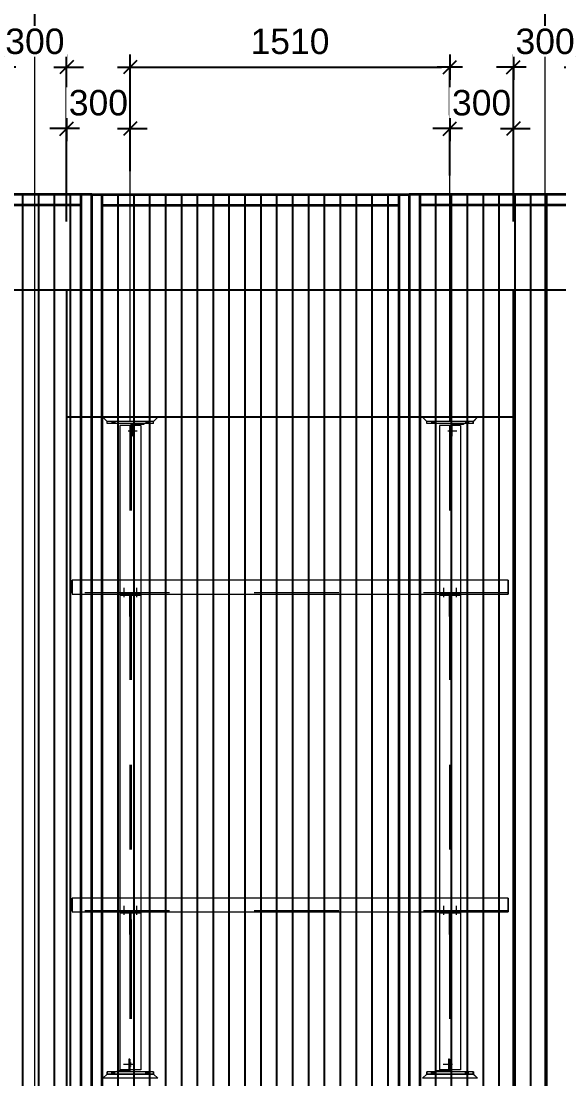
# Model space of a CAD drawing. Header units: millimetres. Extents: x 652937 to 1670132, y 1473552 to 2851037.
# Drawn here: x 663471.143 to 663473.683, y 1524564.286 to 1524569.277 of the extents above; entities that cross this region are included whole.
import ezdxf

# ---------------------------------------------------------------- set-up
doc = ezdxf.new("R2010")
doc.units = ezdxf.units.MM
for name, pattern in [('Grid Line', [22.225, 12.7, -3.175, 3.175, -3.175]), ('HIDDEN', [0.375, 0.25, -0.125]), ('XKITLINE00', [0]), ('XKITLINE02', [4, 2, -2])]:
    doc.linetypes.add(name, pattern=pattern)
doc.layers.add('000 - 0_HIDE_OBJ_FRAMING_DEF_SUB', color=7, linetype='Continuous', plot=False)
for name, color, linetype, lineweight in [('A-GENM', 7, 'Continuous', 9), ('Bolt', 7, 'Continuous', 0), ('Part', 7, 'Continuous', 0), ('Z-030-M_GRID', 7, 'Continuous', 9)]:
    doc.layers.add(name, color=color, linetype=linetype, lineweight=lineweight)
doc.layers.add('S-DIM', color=7, linetype='Continuous')
doc.styles.add('Arial', font='arial.ttf')
doc.dimstyles.new('Dim 40 - Cen', dxfattribs={"dimscale": 0.04, "dimtxt": 3, "dimasz": 1, "dimexe": 0, "dimexo": 1, "dimgap": 1.5, "dimtad": 1, "dimdec": 0, "dimlfac": 1000, "dimzin": 1, "dimdsep": 46, "dimtxsty": 'Arial', "dimblk": 'CEN1', "dimcen": 0.09, "dimclrd": 7, "dimclre": 7, "dimclrt": 7, "dimadec": 0, "dimazin": 0, "dimtfac": 1, "dimtdec": 0, "dimtix": 1, "dimtofl": 0, "dimtmove": 2, "dimatfit": 3, "dimfxl": 1, "dimtfill": 1, "dimtolj": 1, "dimtzin": 0, "dimarcsym": 1})
doc.dimstyles.new('Dim 40 - End', dxfattribs={"dimscale": 0.04, "dimtxt": 3, "dimasz": 1, "dimexe": 0, "dimexo": 2.5, "dimgap": 1.5, "dimtad": 1, "dimdec": 0, "dimlfac": 1000, "dimzin": 1, "dimdsep": 46, "dimtxsty": 'Arial', "dimblk": 'END', "dimcen": 0.09, "dimclrd": 7, "dimclre": 7, "dimclrt": 7, "dimadec": 0, "dimazin": 0, "dimtfac": 1, "dimtdec": 0, "dimtix": 1, "dimtofl": 0, "dimtmove": 2, "dimatfit": 3, "dimfxl": 1, "dimtfill": 1, "dimtfillclr": 256, "dimtolj": 1, "dimtzin": 0, "dimarcsym": 0})

# ---------------------------------------------------------------- blocks, each defined once
blk = doc.blocks.new('GM_Louver Grill Vertical Z1 - Z Profile-22981246-ENT 3 ELE-1 Sheet')
at = {"layer": '000 - 0_HIDE_OBJ_FRAMING_DEF_SUB', "color": 7}
blk.add_line((1611284.3, 108890), (1611284.3, 114870), dxfattribs=at)
blk = doc.blocks.new('E1')
at = {"layer": '000 - 0_HIDE_OBJ_FRAMING_DEF_SUB', "color": 7, "lineweight": 35}
for p, q in [((1612909.3, 108890), (1612909.3, 114870)), ((1613009.3, 108890), (1613009.3, 114870)), ((1614409.3, 114870), (1614409.3, 108890)), ((1614509.3, 114870), (1614509.3, 108890)), ((1612909.3, 114820), (1611509.3, 114820)), ((1613009.3, 114820), (1614409.3, 114820)), ((1615909.3, 114820), (1614509.3, 114820))]:
    blk.add_line(p, q, dxfattribs=at)
for points in [[(1612959.3, 114870), (1611459.3, 114870), (1611459.3, 108890), (1612959.3, 108890)], [(1612959.3, 114870), (1614459.3, 114870), (1614459.3, 108890), (1612959.3, 108890)], [(1615959.3, 114870), (1614459.3, 114870), (1614459.3, 108890), (1615959.3, 108890)]]:
    blk.add_lwpolyline(points, close=True, dxfattribs=at)
at = {"layer": 'A-GENM', "color": 7}
for p in [(1350, 0), (1425, 0), (1500, 0), (1575, 0), (1800, 0), (1875, 0), (1950, 0), (2025, 0), (2100, 0), (2175, 0), (2250, 0), (2325, 0), (2400, 0), (2475, 0), (2550, 0), (2625, 0), (2700, 0), (2775, 0), (2850, 0), (2925, 0), (3000, 0), (3075, 0), (3300, 0), (3375, 0), (3450, 0), (3525, 0), (3600, 0), (3675, 0), (3750, 0), (3825, 0)]:
    blk.add_blockref('GM_Louver Grill Vertical Z1 - Z Profile-22981246-ENT 3 ELE-1 Sheet', p, dxfattribs=at)
blk = doc.blocks.new('CEN1')
at = {"color": 7}
for p, q in [((0, 1.5), (0, -1.5)), ((1.5, 0), (-1.5, 0))]:
    blk.add_line(p, q, dxfattribs=at)
blk.add_circle((0, 0), 0.75, dxfattribs=at)
blk = doc.blocks.new('*D219')
at = {"color": 7, "lineweight": -2, "transparency": 16777216}
for p, q in [((663468.798, 1524569.1996), (663468.798, 1524569.4176)), ((663468.838, 1524569.4176), (663471.168, 1524569.4176)), ((663471.208, 1524569.162), (663471.208, 1524569.4176))]:
    blk.add_line(p, q, dxfattribs=at)
at = {"layer": 'Defpoints', "color": 7, "transparency": 16777216}
for p in [(663471.208, 1524569.4176), (663468.798, 1524569.1596), (663471.208, 1524569.122)]:
    blk.add_point(p, dxfattribs=at)
at = {"color": 7, "lineweight": -2, "transparency": 16777216, "xscale": 0.04, "yscale": 0.04, "zscale": 0.04, "rotation": 180}
blk.add_blockref('CEN1', (663468.798, 1524569.4176), dxfattribs=at)
at = {"color": 7, "lineweight": -2, "transparency": 16777216, "xscale": 0.04, "yscale": 0.04, "zscale": 0.04}
blk.add_blockref('CEN1', (663471.208, 1524569.4176), dxfattribs=at)
at = {"color": 7, "transparency": 16777216, "insert": (663470.003, 1524569.5389), "char_height": 0.12, "attachment_point": 5, "style": 'Arial', "bg_fill": 3, "box_fill_scale": 1.1, "bg_fill_color": 256, "bg_fill_true_color": 13158600, "bg_fill_transparency": 0}
blk.add_mtext('\\A1;2410', dxfattribs=at)
blk = doc.blocks.new('*D220')
at = {"color": 7, "lineweight": -2, "transparency": 16777216}
for p, q in [((663471.208, 1524569.162), (663471.208, 1524569.4176)), ((663471.248, 1524569.4176), (663473.578, 1524569.4176)), ((663473.618, 1524569.1259), (663473.618, 1524569.4176))]:
    blk.add_line(p, q, dxfattribs=at)
at = {"layer": 'Defpoints', "color": 7, "transparency": 16777216}
for p in [(663473.618, 1524569.4176), (663471.208, 1524569.122), (663473.618, 1524569.0859)]:
    blk.add_point(p, dxfattribs=at)
at = {"color": 7, "lineweight": -2, "transparency": 16777216, "xscale": 0.04, "yscale": 0.04, "zscale": 0.04, "rotation": 180}
blk.add_blockref('CEN1', (663471.208, 1524569.4176), dxfattribs=at)
at = {"color": 7, "lineweight": -2, "transparency": 16777216, "xscale": 0.04, "yscale": 0.04, "zscale": 0.04}
blk.add_blockref('CEN1', (663473.618, 1524569.4176), dxfattribs=at)
at = {"color": 7, "transparency": 16777216, "insert": (663472.413, 1524569.5389), "char_height": 0.12, "attachment_point": 5, "style": 'Arial', "bg_fill": 3, "box_fill_scale": 1.1, "bg_fill_color": 256, "bg_fill_true_color": 13158600, "bg_fill_transparency": 0}
blk.add_mtext('\\A1;2410', dxfattribs=at)
blk = doc.blocks.new('*D221')
at = {"color": 7, "lineweight": -2, "transparency": 16777216}
for p, q in [((663473.618, 1524569.1259), (663473.618, 1524569.4176)), ((663473.658, 1524569.4176), (663475.128, 1524569.4176)), ((663475.168, 1524569.2414), (663475.168, 1524569.4176))]:
    blk.add_line(p, q, dxfattribs=at)
at = {"layer": 'Defpoints', "color": 7, "transparency": 16777216}
for p in [(663475.168, 1524569.4176), (663475.168, 1524569.2014), (663473.618, 1524569.0859)]:
    blk.add_point(p, dxfattribs=at)
at = {"color": 7, "lineweight": -2, "transparency": 16777216, "xscale": 0.04, "yscale": 0.04, "zscale": 0.04, "rotation": 180}
blk.add_blockref('CEN1', (663473.618, 1524569.4176), dxfattribs=at)
at = {"color": 7, "lineweight": -2, "transparency": 16777216, "xscale": 0.04, "yscale": 0.04, "zscale": 0.04}
blk.add_blockref('CEN1', (663475.168, 1524569.4176), dxfattribs=at)
at = {"color": 7, "transparency": 16777216, "insert": (663474.393, 1524569.5389), "char_height": 0.12, "attachment_point": 5, "style": 'Arial', "bg_fill": 3, "box_fill_scale": 1.1, "bg_fill_color": 256, "bg_fill_true_color": 13158600, "bg_fill_transparency": 0}
blk.add_mtext('\\A1;1550', dxfattribs=at)
blk = doc.blocks.new('END')
at = {"color": 7}
for p, q in [((0, 1.5), (0, -1.5)), ((1.5, 0), (-1.5, 0)), ((-0.8, -0.8), (0.8, 0.8))]:
    blk.add_line(p, q, dxfattribs=at)
blk = doc.blocks.new('*D251')
at = {"layer": 'Defpoints', "color": 7, "transparency": 16777216}
for p in [(663471.358, 1524569.0593), (663471.058, 1524568.5208), (663471.358, 1524568.5208)]:
    blk.add_point(p, dxfattribs=at)
at = {"layer": 'S-DIM', "color": 7, "lineweight": -2, "transparency": 16777216}
for p, q in [((663471.018, 1524569.0593), (663470.978, 1524569.0593)), ((663471.058, 1524568.6208), (663471.058, 1524569.0593)), ((663471.358, 1524568.6208), (663471.358, 1524569.0593)), ((663471.398, 1524569.0593), (663471.438, 1524569.0593))]:
    blk.add_line(p, q, dxfattribs=at)
at = {"layer": 'S-DIM', "color": 7, "lineweight": -2, "transparency": 16777216, "xscale": 0.04, "yscale": 0.04, "zscale": 0.04}
blk.add_blockref('END', (663471.058, 1524569.0593), dxfattribs=at)
at = {"layer": 'S-DIM', "color": 7, "lineweight": -2, "transparency": 16777216, "xscale": 0.04, "yscale": 0.04, "zscale": 0.04, "rotation": 180}
blk.add_blockref('END', (663471.358, 1524569.0593), dxfattribs=at)
at = {"layer": 'S-DIM', "color": 7, "transparency": 16777216, "insert": (663471.208, 1524569.1806), "char_height": 0.12, "attachment_point": 5, "style": 'Arial', "bg_fill": 3, "box_fill_scale": 1.1, "bg_fill_color": 256, "bg_fill_true_color": 13158600, "bg_fill_transparency": 0}
blk.add_mtext('\\A1;300', dxfattribs=at)
blk = doc.blocks.new('*D252')
at = {"layer": 'Defpoints', "color": 7, "transparency": 16777216}
for p in [(663471.658, 1524568.7696), (663471.658, 1524568.469), (663471.358, 1524568.2311)]:
    blk.add_point(p, dxfattribs=at)
at = {"layer": 'S-DIM', "color": 7, "lineweight": -2, "transparency": 16777216}
for p, q in [((663471.318, 1524568.7696), (663471.278, 1524568.7696)), ((663471.358, 1524568.3311), (663471.358, 1524568.7696)), ((663471.658, 1524568.569), (663471.658, 1524568.7696)), ((663471.698, 1524568.7696), (663471.738, 1524568.7696))]:
    blk.add_line(p, q, dxfattribs=at)
at = {"layer": 'S-DIM', "color": 7, "lineweight": -2, "transparency": 16777216, "xscale": 0.04, "yscale": 0.04, "zscale": 0.04}
blk.add_blockref('END', (663471.358, 1524568.7696), dxfattribs=at)
at = {"layer": 'S-DIM', "color": 7, "lineweight": -2, "transparency": 16777216, "xscale": 0.04, "yscale": 0.04, "zscale": 0.04, "rotation": 180}
blk.add_blockref('END', (663471.658, 1524568.7696), dxfattribs=at)
at = {"layer": 'S-DIM', "color": 7, "transparency": 16777216, "insert": (663471.508, 1524568.8909), "char_height": 0.12, "attachment_point": 5, "style": 'Arial', "bg_fill": 3, "box_fill_scale": 1.1, "bg_fill_color": 256, "bg_fill_true_color": 13158600, "bg_fill_transparency": 0}
blk.add_mtext('\\A1;300', dxfattribs=at)
blk = doc.blocks.new('*D253')
at = {"layer": 'Defpoints', "color": 7, "transparency": 16777216}
for p in [(663473.168, 1524569.0593), (663473.168, 1524568.7337), (663471.658, 1524568.6693)]:
    blk.add_point(p, dxfattribs=at)
at = {"layer": 'S-DIM', "color": 7, "lineweight": -2, "transparency": 16777216}
for p, q in [((663471.658, 1524568.7693), (663471.658, 1524569.0593)), ((663471.698, 1524569.0593), (663473.128, 1524569.0593)), ((663473.168, 1524568.8337), (663473.168, 1524569.0593))]:
    blk.add_line(p, q, dxfattribs=at)
at = {"layer": 'S-DIM', "color": 7, "lineweight": -2, "transparency": 16777216, "xscale": 0.04, "yscale": 0.04, "zscale": 0.04, "rotation": 180}
blk.add_blockref('END', (663471.658, 1524569.0593), dxfattribs=at)
at = {"layer": 'S-DIM', "color": 7, "lineweight": -2, "transparency": 16777216, "xscale": 0.04, "yscale": 0.04, "zscale": 0.04}
blk.add_blockref('END', (663473.168, 1524569.0593), dxfattribs=at)
at = {"layer": 'S-DIM', "color": 7, "transparency": 16777216, "insert": (663472.413, 1524569.1806), "char_height": 0.12, "attachment_point": 5, "style": 'Arial', "bg_fill": 3, "box_fill_scale": 1.1, "bg_fill_color": 256, "bg_fill_true_color": 13158600, "bg_fill_transparency": 0}
blk.add_mtext('\\A1;1510', dxfattribs=at)
blk = doc.blocks.new('*D254')
at = {"layer": 'Defpoints', "color": 7, "transparency": 16777216}
for p in [(663473.468, 1524568.7696), (663473.168, 1524568.4489), (663473.468, 1524568.2311)]:
    blk.add_point(p, dxfattribs=at)
at = {"layer": 'S-DIM', "color": 7, "lineweight": -2, "transparency": 16777216}
for p, q in [((663473.128, 1524568.7696), (663473.088, 1524568.7696)), ((663473.168, 1524568.5489), (663473.168, 1524568.7696)), ((663473.468, 1524568.3311), (663473.468, 1524568.7696)), ((663473.508, 1524568.7696), (663473.548, 1524568.7696))]:
    blk.add_line(p, q, dxfattribs=at)
at = {"layer": 'S-DIM', "color": 7, "lineweight": -2, "transparency": 16777216, "xscale": 0.04, "yscale": 0.04, "zscale": 0.04}
blk.add_blockref('END', (663473.168, 1524568.7696), dxfattribs=at)
at = {"layer": 'S-DIM', "color": 7, "lineweight": -2, "transparency": 16777216, "xscale": 0.04, "yscale": 0.04, "zscale": 0.04, "rotation": 180}
blk.add_blockref('END', (663473.468, 1524568.7696), dxfattribs=at)
at = {"layer": 'S-DIM', "color": 7, "transparency": 16777216, "insert": (663473.318, 1524568.8909), "char_height": 0.12, "attachment_point": 5, "style": 'Arial', "bg_fill": 3, "box_fill_scale": 1.1, "bg_fill_color": 256, "bg_fill_true_color": 13158600, "bg_fill_transparency": 0}
blk.add_mtext('\\A1;300', dxfattribs=at)
blk = doc.blocks.new('*D255')
at = {"layer": 'Defpoints', "color": 7, "transparency": 16777216}
for p in [(663473.768, 1524569.0593), (663473.468, 1524568.5208), (663473.768, 1524568.5208)]:
    blk.add_point(p, dxfattribs=at)
at = {"layer": 'S-DIM', "color": 7, "lineweight": -2, "transparency": 16777216}
for p, q in [((663473.428, 1524569.0593), (663473.388, 1524569.0593)), ((663473.468, 1524568.6208), (663473.468, 1524569.0593)), ((663473.768, 1524568.6208), (663473.768, 1524569.0593)), ((663473.808, 1524569.0593), (663473.848, 1524569.0593))]:
    blk.add_line(p, q, dxfattribs=at)
at = {"layer": 'S-DIM', "color": 7, "lineweight": -2, "transparency": 16777216, "xscale": 0.04, "yscale": 0.04, "zscale": 0.04}
blk.add_blockref('END', (663473.468, 1524569.0593), dxfattribs=at)
at = {"layer": 'S-DIM', "color": 7, "lineweight": -2, "transparency": 16777216, "xscale": 0.04, "yscale": 0.04, "zscale": 0.04, "rotation": 180}
blk.add_blockref('END', (663473.768, 1524569.0593), dxfattribs=at)
at = {"layer": 'S-DIM', "color": 7, "transparency": 16777216, "insert": (663473.618, 1524569.1806), "char_height": 0.12, "attachment_point": 5, "style": 'Arial', "bg_fill": 3, "box_fill_scale": 1.1, "bg_fill_color": 256, "bg_fill_true_color": 13158600, "bg_fill_transparency": 0}
blk.add_mtext('\\A1;300', dxfattribs=at)
blk = doc.blocks.new('*A21433213')
at = {"layer": 'Part', "color": 7, "linetype": 'XKITLINE00', "lineweight": 0}
for p, q in [((53.387713, 58.795), (53.387713, 58.295)), ((53.38776, 58.295), (53.387899, 58.645)), ((53.387899, 58.645), (53.387899, 58.795)), ((53.417899, 58.795), (53.387899, 58.795)), ((53.387899, 58.645), (53.417899, 58.645)), ((53.417899, 58.645), (53.41776, 58.295)), ((53.417899, 58.645), (53.417899, 58.795)), ((53.387713, 58.295), (53.38776, 58.295)), ((53.41776, 58.295), (53.38776, 58.295))]:
    blk.add_line(p, q, dxfattribs=at)
at = {"layer": 'Part', "color": 7, "linetype": 'XKITLINE02', "lineweight": 0}
for p, q in [((53.387899, 58.795), (53.387713, 58.795)), ((53.387899, 58.795), (53.387713, 58.795)), ((53.417713, 58.295), (53.417713, 58.795)), ((53.38776, 58.295), (53.387713, 58.295))]:
    blk.add_line(p, q, dxfattribs=at)
blk = doc.blocks.new('*A21623232')
at = {"layer": 'Part', "color": 7, "linetype": 'XKITLINE00', "lineweight": 0}
for p, q in [((52.027684, 59.15), (52.027694, 59.15)), ((52.02784, 59.15), (52.027694, 59.15)), ((52.027694, 59.15), (52.027694, 58.855)), ((62.327851, 59.15), (52.02783, 59.15)), ((52.02784, 59.15), (52.02784, 58.825)), ((62.327841, 59.15), (62.327851, 59.15)), ((62.327851, 59.15), (62.327851, 58.825)), ((52.027684, 58.855), (52.027684, 58.825)), ((52.02784, 58.825), (52.027684, 58.825)), ((52.027684, 58.825), (62.327851, 58.825)), ((52.027694, 58.855), (52.02784, 58.855)), ((52.027694, 58.855), (52.02783, 58.855))]:
    blk.add_line(p, q, dxfattribs=at)
at = {"layer": 'Part', "color": 7, "linetype": 'XKITLINE02', "lineweight": 0}
for p, q in [((52.027684, 59.15), (52.027684, 58.855)), ((52.027694, 59.15), (52.027684, 59.15)), ((52.02783, 58.855), (52.02783, 59.15)), ((62.327695, 58.825), (62.327695, 59.15)), ((62.327695, 59.15), (62.327705, 59.15)), ((62.327705, 59.15), (62.327705, 58.855)), ((62.327841, 58.855), (62.327841, 59.15)), ((62.327841, 58.855), (52.02783, 58.855)), ((62.327851, 58.825), (62.327695, 58.825)), ((62.327705, 58.855), (62.327841, 58.855))]:
    blk.add_line(p, q, dxfattribs=at)
blk = doc.blocks.new('*A21643234')
at = {"layer": 'Part', "color": 7, "linetype": 'XKITLINE00', "lineweight": 0}
for p, q in [((53.152713, 58.825), (53.152713, 58.795)), ((53.152713, 58.795), (53.152899, 58.795)), ((53.652899, 58.795), (53.152713, 58.795)), ((53.152899, 58.825), (53.152899, 58.795)), ((53.652899, 58.795), (53.652899, 58.825))]:
    blk.add_line(p, q, dxfattribs=at)
at = {"layer": 'Part', "color": 7, "linetype": 'XKITLINE02', "lineweight": 0}
for p, q in [((53.652899, 58.825), (53.152713, 58.825)), ((53.652713, 58.825), (53.652899, 58.825)), ((53.652713, 58.825), (53.652713, 58.795)), ((53.652713, 58.795), (53.652899, 58.795))]:
    blk.add_line(p, q, dxfattribs=at)
blk = doc.blocks.new('*A21653235')
at = {"layer": 'Bolt'}
for points in [[(53.218, 58.825), (53.218, 58.855), (53.288, 58.855), (53.288, 58.825)], [(53.218, 58.795), (53.218, 58.825), (53.288, 58.825), (53.288, 58.795)], [(53.518, 58.825), (53.518, 58.855), (53.588, 58.855), (53.588, 58.825)], [(53.518, 58.795), (53.518, 58.825), (53.588, 58.825), (53.588, 58.795)]]:
    blk.add_hatch(color=7, dxfattribs=at).paths.add_polyline_path(points, flags=17)
at = {"layer": 'Bolt', "color": 7, "linetype": 'XKITLINE00', "lineweight": 0}
for p, q in [((53.253, 58.755), (53.253, 58.97)), ((53.553, 58.755), (53.553, 58.97)), ((53.218, 58.825), (53.218, 58.855)), ((53.218, 58.795), (53.218, 58.825)), ((53.288, 58.825), (53.288, 58.855)), ((53.288, 58.795), (53.288, 58.825)), ((53.518, 58.825), (53.518, 58.855)), ((53.518, 58.795), (53.518, 58.825)), ((53.588, 58.825), (53.588, 58.855)), ((53.588, 58.795), (53.588, 58.825))]:
    blk.add_line(p, q, dxfattribs=at)
blk = doc.blocks.new('*A21663236')
at = {"layer": 'Part', "color": 7, "linetype": 'XKITLINE00', "lineweight": 0}
for p, q in [((60.702788, 58.825), (60.702788, 58.795)), ((60.702788, 58.795), (60.702974, 58.795)), ((61.202974, 58.795), (60.702788, 58.795)), ((60.702974, 58.825), (60.702974, 58.795)), ((61.202974, 58.795), (61.202974, 58.825))]:
    blk.add_line(p, q, dxfattribs=at)
at = {"layer": 'Part', "color": 7, "linetype": 'XKITLINE02', "lineweight": 0}
for p, q in [((61.202974, 58.825), (60.702788, 58.825)), ((61.202788, 58.825), (61.202974, 58.825)), ((61.202788, 58.825), (61.202788, 58.795)), ((61.202788, 58.795), (61.202974, 58.795))]:
    blk.add_line(p, q, dxfattribs=at)
blk = doc.blocks.new('*A21673237')
at = {"layer": 'Bolt'}
for points in [[(60.768, 58.825), (60.768, 58.855), (60.838, 58.855), (60.838, 58.825)], [(60.768, 58.795), (60.768, 58.825), (60.838, 58.825), (60.838, 58.795)], [(61.068, 58.825), (61.068, 58.855), (61.138, 58.855), (61.138, 58.825)], [(61.068, 58.795), (61.068, 58.825), (61.138, 58.825), (61.138, 58.795)]]:
    blk.add_hatch(color=7, dxfattribs=at).paths.add_polyline_path(points, flags=17)
at = {"layer": 'Bolt', "color": 7, "linetype": 'XKITLINE00', "lineweight": 0}
for p, q in [((60.803, 58.755), (60.803, 58.97)), ((61.103, 58.755), (61.103, 58.97)), ((60.768, 58.825), (60.768, 58.855)), ((60.768, 58.795), (60.768, 58.825)), ((60.838, 58.825), (60.838, 58.855)), ((60.838, 58.795), (60.838, 58.825)), ((61.068, 58.825), (61.068, 58.855)), ((61.068, 58.795), (61.068, 58.825)), ((61.138, 58.825), (61.138, 58.855)), ((61.138, 58.795), (61.138, 58.825))]:
    blk.add_line(p, q, dxfattribs=at)
blk = doc.blocks.new('*A21683238')
at = {"layer": 'Part', "color": 7, "linetype": 'XKITLINE00', "lineweight": 0}
for p, q in [((52.852543, 62.85), (52.852543, 62.9)), ((53.952713, 62.9), (52.852543, 62.9)), ((52.852713, 62.85), (52.852713, 62.9)), ((53.952713, 62.85), (53.952713, 62.9)), ((53.952713, 62.85), (52.852543, 62.85))]:
    blk.add_line(p, q, dxfattribs=at)
at = {"layer": 'Part', "color": 7, "linetype": 'XKITLINE02', "lineweight": 0}
blk.add_line((53.952543, 62.85), (53.952543, 62.9), dxfattribs=at)
blk = doc.blocks.new('*A21693239')
at = {"layer": 'Part', "color": 7, "linetype": 'XKITLINE00', "lineweight": 0}
for p, q in [((53.417582, 62.85), (53.417582, 62.8)), ((53.417675, 62.85), (53.417675, 62.8)), ((53.442675, 62.825), (53.442675, 62.8)), ((53.717675, 62.825), (53.442675, 62.825)), ((53.717675, 62.825), (53.717675, 62.85))]:
    blk.add_line(p, q, dxfattribs=at)
at = {"layer": 'Part', "color": 7, "linetype": 'XKITLINE02', "lineweight": 0}
for p, q in [((53.717675, 62.85), (53.417582, 62.85)), ((53.417582, 62.8), (53.417582, 62.55)), ((53.417675, 62.8), (53.417675, 62.55)), ((53.442675, 62.825), (53.442582, 62.825)), ((53.442582, 62.825), (53.442582, 62.55)), ((53.442675, 62.825), (53.442582, 62.825)), ((53.442675, 62.8), (53.442675, 62.55)), ((53.717582, 62.85), (53.717582, 62.825)), ((53.442675, 62.55), (53.417582, 62.55))]:
    blk.add_line(p, q, dxfattribs=at)
blk = doc.blocks.new('*A21703240')
at = {"layer": 'Part', "color": 7, "linetype": 'XKITLINE00', "lineweight": 0}
for p, q in [((52.752512, 63), (52.852543, 62.9)), ((52.852713, 62.9), (52.752744, 63)), ((53.952713, 62.9), (52.852543, 62.9)), ((54.052744, 63), (53.952713, 62.9))]:
    blk.add_line(p, q, dxfattribs=at)
at = {"layer": 'Part', "color": 7, "linetype": 'XKITLINE02', "lineweight": 0}
for p, q in [((52.752744, 63), (52.752512, 63)), ((52.752512, 63), (54.052744, 63)), ((53.952543, 62.9), (54.052512, 63)), ((53.952713, 62.9), (53.952543, 62.9))]:
    blk.add_line(p, q, dxfattribs=at)
blk = doc.blocks.new('*A21713241')
at = {"layer": 'Bolt', "color": 7, "linetype": 'XKITLINE02', "lineweight": 0}
for p, q in [((53.348028, 62.675), (53.562628, 62.675)), ((53.387617, 62.64), (53.417617, 62.64)), ((53.387639, 62.71), (53.417639, 62.71)), ((53.417598, 62.64), (53.442598, 62.64)), ((53.417658, 62.71), (53.442658, 62.71))]:
    blk.add_line(p, q, dxfattribs=at)
blk = doc.blocks.new('*A21723242')
at = {"layer": 'Bolt'}
for points in [[(53.038, 62.9), (53.038, 62.85), (52.968, 62.85), (52.968, 62.9)], [(53.838, 62.9), (53.838, 62.85), (53.768, 62.85), (53.768, 62.9)]]:
    blk.add_hatch(color=7, dxfattribs=at).paths.add_polyline_path(points, flags=17)
at = {"layer": 'Bolt', "color": 7, "linetype": 'XKITLINE00', "lineweight": 0}
for p, q in [((52.968, 62.9), (52.968, 62.85)), ((53.003, 62.9), (53.003, 62.85)), ((53.038, 62.9), (53.038, 62.85)), ((53.768, 62.9), (53.768, 62.85)), ((53.803, 62.9), (53.803, 62.85)), ((53.838, 62.9), (53.838, 62.85))]:
    blk.add_line(p, q, dxfattribs=at)
blk = doc.blocks.new('*A21733243')
at = {"layer": 'Part', "color": 7, "linetype": 'XKITLINE00', "lineweight": 0}
for p, q in [((60.402617, 62.85), (60.402617, 62.9)), ((61.502788, 62.9), (60.402617, 62.9)), ((60.402788, 62.85), (60.402788, 62.9)), ((61.502788, 62.85), (61.502788, 62.9)), ((61.502788, 62.85), (60.402617, 62.85))]:
    blk.add_line(p, q, dxfattribs=at)
at = {"layer": 'Part', "color": 7, "linetype": 'XKITLINE02', "lineweight": 0}
blk.add_line((61.502617, 62.85), (61.502617, 62.9), dxfattribs=at)
blk = doc.blocks.new('*A21743244')
at = {"layer": 'Part', "color": 7, "linetype": 'XKITLINE00', "lineweight": 0}
for p, q in [((60.967656, 62.85), (60.967656, 62.8)), ((60.967749, 62.85), (60.967749, 62.8)), ((60.992749, 62.825), (60.992749, 62.8)), ((61.267749, 62.825), (60.992749, 62.825)), ((61.267749, 62.825), (61.267749, 62.85))]:
    blk.add_line(p, q, dxfattribs=at)
at = {"layer": 'Part', "color": 7, "linetype": 'XKITLINE02', "lineweight": 0}
for p, q in [((61.267749, 62.85), (60.967656, 62.85)), ((60.967656, 62.8), (60.967656, 62.55)), ((60.967749, 62.8), (60.967749, 62.55)), ((60.992749, 62.825), (60.992656, 62.825)), ((60.992656, 62.825), (60.992656, 62.55)), ((60.992749, 62.825), (60.992656, 62.825)), ((60.992749, 62.8), (60.992749, 62.55)), ((61.267656, 62.85), (61.267656, 62.825)), ((60.992749, 62.55), (60.967656, 62.55))]:
    blk.add_line(p, q, dxfattribs=at)
blk = doc.blocks.new('*A21753245')
at = {"layer": 'Part', "color": 7, "linetype": 'XKITLINE00', "lineweight": 0}
for p, q in [((60.302586, 63), (60.402617, 62.9)), ((60.402788, 62.9), (60.302819, 63)), ((61.502788, 62.9), (60.402617, 62.9)), ((61.602819, 63), (61.502788, 62.9))]:
    blk.add_line(p, q, dxfattribs=at)
at = {"layer": 'Part', "color": 7, "linetype": 'XKITLINE02', "lineweight": 0}
for p, q in [((60.302819, 63), (60.302586, 63)), ((60.302586, 63), (61.602819, 63)), ((61.502617, 62.9), (61.602586, 63)), ((61.502788, 62.9), (61.502617, 62.9))]:
    blk.add_line(p, q, dxfattribs=at)
blk = doc.blocks.new('*A21763246')
at = {"layer": 'Bolt', "color": 7, "linetype": 'XKITLINE02', "lineweight": 0}
for p, q in [((60.898102, 62.675), (61.112702, 62.675)), ((60.937692, 62.64), (60.967692, 62.64)), ((60.937713, 62.71), (60.967713, 62.71)), ((60.967672, 62.64), (60.992672, 62.64)), ((60.967733, 62.71), (60.992733, 62.71))]:
    blk.add_line(p, q, dxfattribs=at)
blk = doc.blocks.new('*A21773247')
at = {"layer": 'Bolt'}
for points in [[(60.588, 62.9), (60.588, 62.85), (60.518, 62.85), (60.518, 62.9)], [(61.388, 62.9), (61.388, 62.85), (61.318, 62.85), (61.318, 62.9)]]:
    blk.add_hatch(color=7, dxfattribs=at).paths.add_polyline_path(points, flags=17)
at = {"layer": 'Bolt', "color": 7, "linetype": 'XKITLINE00', "lineweight": 0}
for p, q in [((60.518, 62.9), (60.518, 62.85)), ((60.553, 62.9), (60.553, 62.85)), ((60.588, 62.9), (60.588, 62.85)), ((61.318, 62.9), (61.318, 62.85)), ((61.353, 62.9), (61.353, 62.85)), ((61.388, 62.9), (61.388, 62.85))]:
    blk.add_line(p, q, dxfattribs=at)
blk = doc.blocks.new('*A23163386')
at = {"layer": 'Part', "color": 7, "linetype": 'XKITLINE00', "lineweight": 0}
for p, q in [((52.027684, 51.65), (52.027694, 51.65)), ((52.02784, 51.65), (52.027694, 51.65)), ((52.027694, 51.65), (52.027694, 51.355)), ((62.327851, 51.65), (52.02783, 51.65)), ((52.02784, 51.65), (52.02784, 51.325)), ((62.327841, 51.65), (62.327851, 51.65)), ((62.327851, 51.65), (62.327851, 51.325)), ((52.027684, 51.355), (52.027684, 51.325)), ((52.02784, 51.325), (52.027684, 51.325)), ((52.027684, 51.325), (62.327851, 51.325)), ((52.027694, 51.355), (52.02784, 51.355)), ((52.027694, 51.355), (52.02783, 51.355))]:
    blk.add_line(p, q, dxfattribs=at)
at = {"layer": 'Part', "color": 7, "linetype": 'XKITLINE02', "lineweight": 0}
for p, q in [((52.027684, 51.65), (52.027684, 51.355)), ((52.027694, 51.65), (52.027684, 51.65)), ((52.02783, 51.355), (52.02783, 51.65)), ((62.327695, 51.325), (62.327695, 51.65)), ((62.327695, 51.65), (62.327705, 51.65)), ((62.327705, 51.65), (62.327705, 51.355)), ((62.327841, 51.355), (62.327841, 51.65)), ((62.327841, 51.355), (52.02783, 51.355)), ((62.327851, 51.325), (62.327695, 51.325)), ((62.327705, 51.355), (62.327841, 51.355))]:
    blk.add_line(p, q, dxfattribs=at)
blk = doc.blocks.new('*A23173387')
at = {"layer": 'Part', "color": 7, "linetype": 'XKITLINE00', "lineweight": 0}
for p, q in [((53.652706, 62.8), (53.152551, 62.8)), ((53.152563, 62.8), (53.152563, 59.15)), ((53.152706, 62.8), (53.152706, 59.15)), ((53.652706, 62.8), (53.652706, 59.15)), ((53.152563, 58.825), (53.152563, 51.65)), ((53.152706, 58.825), (53.152706, 51.65)), ((53.652706, 58.795), (53.652706, 51.65)), ((53.152563, 51.325), (53.152563, 47.6)), ((53.152706, 51.325), (53.152706, 47.6)), ((53.652706, 51.295), (53.652706, 47.6)), ((53.652706, 47.6), (53.152551, 47.6))]:
    blk.add_line(p, q, dxfattribs=at)
at = {"layer": 'Part', "color": 7, "linetype": 'XKITLINE02', "lineweight": 0}
for p, q in [((53.152551, 62.8), (53.152551, 47.6)), ((53.152693, 62.8), (53.152693, 47.6)), ((53.387563, 62.8), (53.387563, 47.6)), ((53.387693, 62.8), (53.387693, 47.6)), ((53.417563, 62.8), (53.417563, 47.6)), ((53.417693, 62.8), (53.417693, 47.6)), ((53.652551, 62.8), (53.652551, 47.6)), ((53.652563, 62.8), (53.652563, 47.6)), ((53.652693, 62.8), (53.652693, 47.6)), ((53.152563, 59.15), (53.152563, 58.825)), ((53.152706, 59.15), (53.152706, 58.825)), ((53.652706, 59.15), (53.652706, 58.795)), ((53.152563, 51.65), (53.152563, 51.325)), ((53.152706, 51.65), (53.152706, 51.325)), ((53.652706, 51.65), (53.652706, 51.295))]:
    blk.add_line(p, q, dxfattribs=at)
blk = doc.blocks.new('*A23183388')
at = {"layer": 'Part', "color": 7, "linetype": 'XKITLINE00', "lineweight": 0}
for p, q in [((61.20278, 62.8), (60.702625, 62.8)), ((60.702637, 62.8), (60.702637, 59.15)), ((60.70278, 62.8), (60.70278, 59.15)), ((61.20278, 62.8), (61.20278, 59.15)), ((60.702637, 58.825), (60.702637, 51.65)), ((60.70278, 58.825), (60.70278, 51.65)), ((61.20278, 58.795), (61.20278, 51.65)), ((60.702637, 51.325), (60.702637, 47.6)), ((60.70278, 51.325), (60.70278, 47.6)), ((61.20278, 51.295), (61.20278, 47.6)), ((61.20278, 47.6), (60.702625, 47.6))]:
    blk.add_line(p, q, dxfattribs=at)
at = {"layer": 'Part', "color": 7, "linetype": 'XKITLINE02', "lineweight": 0}
for p, q in [((60.702625, 62.8), (60.702625, 47.6)), ((60.702768, 62.8), (60.702768, 47.6)), ((60.937637, 62.8), (60.937637, 47.6)), ((60.937768, 62.8), (60.937768, 47.6)), ((60.967637, 62.8), (60.967637, 47.6)), ((60.967768, 62.8), (60.967768, 47.6)), ((61.202625, 62.8), (61.202625, 47.6)), ((61.202637, 62.8), (61.202637, 47.6)), ((61.202768, 62.8), (61.202768, 47.6)), ((60.702637, 59.15), (60.702637, 58.825)), ((60.70278, 59.15), (60.70278, 58.825)), ((61.20278, 59.15), (61.20278, 58.795)), ((60.702637, 51.65), (60.702637, 51.325)), ((60.70278, 51.65), (60.70278, 51.325)), ((61.20278, 51.65), (61.20278, 51.295))]:
    blk.add_line(p, q, dxfattribs=at)
blk = doc.blocks.new('*A23253395')
at = {"layer": 'Bolt'}
for points in [[(60.768, 51.325), (60.768, 51.355), (60.838, 51.355), (60.838, 51.325)], [(60.768, 51.295), (60.768, 51.325), (60.838, 51.325), (60.838, 51.295)], [(61.068, 51.325), (61.068, 51.355), (61.138, 51.355), (61.138, 51.325)], [(61.068, 51.295), (61.068, 51.325), (61.138, 51.325), (61.138, 51.295)]]:
    blk.add_hatch(color=7, dxfattribs=at).paths.add_polyline_path(points, flags=17)
at = {"layer": 'Bolt', "color": 7, "linetype": 'XKITLINE00', "lineweight": 0}
for p, q in [((60.803, 51.255), (60.803, 51.47)), ((61.103, 51.255), (61.103, 51.47)), ((60.768, 51.325), (60.768, 51.355)), ((60.768, 51.295), (60.768, 51.325)), ((60.838, 51.325), (60.838, 51.355)), ((60.838, 51.295), (60.838, 51.325)), ((61.068, 51.325), (61.068, 51.355)), ((61.068, 51.295), (61.068, 51.325)), ((61.138, 51.325), (61.138, 51.355)), ((61.138, 51.295), (61.138, 51.325))]:
    blk.add_line(p, q, dxfattribs=at)
blk = doc.blocks.new('*A23263396')
at = {"layer": 'Part', "color": 7, "linetype": 'XKITLINE00', "lineweight": 0}
for p, q in [((60.937788, 51.295), (60.937788, 50.795)), ((60.937974, 51.145), (60.937974, 51.295)), ((60.967974, 51.295), (60.937974, 51.295)), ((60.967974, 51.145), (60.967974, 51.295)), ((60.937834, 50.795), (60.937974, 51.145)), ((60.937974, 51.145), (60.967974, 51.145)), ((60.967974, 51.145), (60.967834, 50.795)), ((60.937788, 50.795), (60.937834, 50.795)), ((60.967834, 50.795), (60.937834, 50.795))]:
    blk.add_line(p, q, dxfattribs=at)
at = {"layer": 'Part', "color": 7, "linetype": 'XKITLINE02', "lineweight": 0}
for p, q in [((60.937974, 51.295), (60.937788, 51.295)), ((60.937974, 51.295), (60.937788, 51.295)), ((60.967788, 50.795), (60.967788, 51.295)), ((60.937834, 50.795), (60.937788, 50.795))]:
    blk.add_line(p, q, dxfattribs=at)
blk = doc.blocks.new('*A23273397')
at = {"layer": 'Part', "color": 7, "linetype": 'XKITLINE00', "lineweight": 0}
for p, q in [((60.702788, 51.325), (60.702788, 51.295)), ((60.702788, 51.295), (60.702974, 51.295)), ((61.202974, 51.295), (60.702788, 51.295)), ((60.702974, 51.325), (60.702974, 51.295)), ((61.202974, 51.295), (61.202974, 51.325))]:
    blk.add_line(p, q, dxfattribs=at)
at = {"layer": 'Part', "color": 7, "linetype": 'XKITLINE02', "lineweight": 0}
for p, q in [((61.202974, 51.325), (60.702788, 51.325)), ((61.202788, 51.325), (61.202974, 51.325)), ((61.202788, 51.325), (61.202788, 51.295)), ((61.202788, 51.295), (61.202974, 51.295))]:
    blk.add_line(p, q, dxfattribs=at)
blk = doc.blocks.new('*A23283398')
at = {"layer": 'Bolt'}
for points in [[(53.218, 51.325), (53.218, 51.355), (53.288, 51.355), (53.288, 51.325)], [(53.218, 51.295), (53.218, 51.325), (53.288, 51.325), (53.288, 51.295)], [(53.518, 51.325), (53.518, 51.355), (53.588, 51.355), (53.588, 51.325)], [(53.518, 51.295), (53.518, 51.325), (53.588, 51.325), (53.588, 51.295)]]:
    blk.add_hatch(color=7, dxfattribs=at).paths.add_polyline_path(points, flags=17)
at = {"layer": 'Bolt', "color": 7, "linetype": 'XKITLINE00', "lineweight": 0}
for p, q in [((53.253, 51.255), (53.253, 51.47)), ((53.553, 51.255), (53.553, 51.47)), ((53.218, 51.325), (53.218, 51.355)), ((53.218, 51.295), (53.218, 51.325)), ((53.288, 51.325), (53.288, 51.355)), ((53.288, 51.295), (53.288, 51.325)), ((53.518, 51.325), (53.518, 51.355)), ((53.518, 51.295), (53.518, 51.325)), ((53.588, 51.325), (53.588, 51.355)), ((53.588, 51.295), (53.588, 51.325))]:
    blk.add_line(p, q, dxfattribs=at)
blk = doc.blocks.new('*A23293399')
at = {"layer": 'Part', "color": 7, "linetype": 'XKITLINE00', "lineweight": 0}
for p, q in [((53.387713, 51.295), (53.387713, 50.795)), ((53.387899, 51.145), (53.387899, 51.295)), ((53.417899, 51.295), (53.387899, 51.295)), ((53.417899, 51.145), (53.417899, 51.295)), ((53.38776, 50.795), (53.387899, 51.145)), ((53.387899, 51.145), (53.417899, 51.145)), ((53.417899, 51.145), (53.41776, 50.795)), ((53.387713, 50.795), (53.38776, 50.795)), ((53.41776, 50.795), (53.38776, 50.795))]:
    blk.add_line(p, q, dxfattribs=at)
at = {"layer": 'Part', "color": 7, "linetype": 'XKITLINE02', "lineweight": 0}
for p, q in [((53.387899, 51.295), (53.387713, 51.295)), ((53.387899, 51.295), (53.387713, 51.295)), ((53.417713, 50.795), (53.417713, 51.295)), ((53.38776, 50.795), (53.387713, 50.795))]:
    blk.add_line(p, q, dxfattribs=at)
blk = doc.blocks.new('*A23303400')
at = {"layer": 'Part', "color": 7, "linetype": 'XKITLINE00', "lineweight": 0}
for p, q in [((53.152713, 51.325), (53.152713, 51.295)), ((53.152713, 51.295), (53.152899, 51.295)), ((53.652899, 51.295), (53.152713, 51.295)), ((53.152899, 51.325), (53.152899, 51.295)), ((53.652899, 51.295), (53.652899, 51.325))]:
    blk.add_line(p, q, dxfattribs=at)
at = {"layer": 'Part', "color": 7, "linetype": 'XKITLINE02', "lineweight": 0}
for p, q in [((53.652899, 51.325), (53.152713, 51.325)), ((53.652713, 51.325), (53.652899, 51.325)), ((53.652713, 51.325), (53.652713, 51.295)), ((53.652713, 51.295), (53.652899, 51.295))]:
    blk.add_line(p, q, dxfattribs=at)
blk = doc.blocks.new('*A23313401')
at = {"layer": 'Part', "color": 7, "linetype": 'XKITLINE00', "lineweight": 0}
for p, q in [((60.937788, 58.795), (60.937788, 58.295)), ((60.937834, 58.295), (60.937974, 58.645)), ((60.937974, 58.645), (60.937974, 58.795)), ((60.967974, 58.795), (60.937974, 58.795)), ((60.937974, 58.645), (60.967974, 58.645)), ((60.967974, 58.645), (60.967834, 58.295)), ((60.967974, 58.645), (60.967974, 58.795)), ((60.937788, 58.295), (60.937834, 58.295)), ((60.967834, 58.295), (60.937834, 58.295))]:
    blk.add_line(p, q, dxfattribs=at)
at = {"layer": 'Part', "color": 7, "linetype": 'XKITLINE02', "lineweight": 0}
for p, q in [((60.937974, 58.795), (60.937788, 58.795)), ((60.937974, 58.795), (60.937788, 58.795)), ((60.967788, 58.295), (60.967788, 58.795)), ((60.937834, 58.295), (60.937788, 58.295))]:
    blk.add_line(p, q, dxfattribs=at)
blk = doc.blocks.new('*A23533423')
at = {"layer": 'Bolt'}
for points in [[(53.038, 47.55), (53.038, 47.5), (52.968, 47.5), (52.968, 47.55)], [(53.838, 47.55), (53.838, 47.5), (53.768, 47.5), (53.768, 47.55)]]:
    blk.add_hatch(color=7, dxfattribs=at).paths.add_polyline_path(points, flags=17)
at = {"layer": 'Bolt', "color": 7, "linetype": 'XKITLINE00', "lineweight": 0}
for p, q in [((52.968, 47.5), (52.968, 47.55)), ((53.003, 47.5), (53.003, 47.55)), ((53.038, 47.5), (53.038, 47.55)), ((53.768, 47.5), (53.768, 47.55)), ((53.803, 47.5), (53.803, 47.55)), ((53.838, 47.5), (53.838, 47.55))]:
    blk.add_line(p, q, dxfattribs=at)
blk = doc.blocks.new('*A23543424')
at = {"layer": 'Bolt', "color": 7, "linetype": 'XKITLINE02', "lineweight": 0}
for p, q in [((53.457228, 47.725), (53.242628, 47.725)), ((53.387598, 47.76), (53.362598, 47.76)), ((53.387658, 47.69), (53.362658, 47.69)), ((53.417617, 47.76), (53.387617, 47.76)), ((53.417639, 47.69), (53.387639, 47.69))]:
    blk.add_line(p, q, dxfattribs=at)
blk = doc.blocks.new('*A23553425')
at = {"layer": 'Part', "color": 7, "linetype": 'XKITLINE00', "lineweight": 0}
for p, q in [((52.852543, 47.5), (52.752512, 47.4)), ((52.752744, 47.4), (52.852713, 47.5)), ((52.852713, 47.5), (52.852543, 47.5)), ((52.852543, 47.5), (53.952713, 47.5)), ((53.952713, 47.5), (54.052744, 47.4))]:
    blk.add_line(p, q, dxfattribs=at)
at = {"layer": 'Part', "color": 7, "linetype": 'XKITLINE02', "lineweight": 0}
for p, q in [((53.952543, 47.5), (54.052512, 47.4)), ((54.052744, 47.4), (52.752512, 47.4)), ((54.052512, 47.4), (54.052744, 47.4))]:
    blk.add_line(p, q, dxfattribs=at)
blk = doc.blocks.new('*A23563426')
at = {"layer": 'Part', "color": 7, "linetype": 'XKITLINE02', "lineweight": 0}
for p, q in [((53.387675, 47.85), (53.362582, 47.85)), ((53.362582, 47.85), (53.362582, 47.6)), ((53.362675, 47.85), (53.362675, 47.6)), ((53.387582, 47.55), (53.387582, 47.85)), ((53.387675, 47.85), (53.387675, 47.6)), ((53.087582, 47.575), (53.087675, 47.575)), ((53.087675, 47.575), (53.087582, 47.575)), ((53.387675, 47.55), (53.087582, 47.55))]:
    blk.add_line(p, q, dxfattribs=at)
at = {"layer": 'Part', "color": 7, "linetype": 'XKITLINE00', "lineweight": 0}
for p, q in [((53.087582, 47.575), (53.087582, 47.55)), ((53.362675, 47.575), (53.087675, 47.575)), ((53.087675, 47.575), (53.087675, 47.55)), ((53.362582, 47.6), (53.362582, 47.575)), ((53.362675, 47.6), (53.362675, 47.575)), ((53.387675, 47.6), (53.387675, 47.55))]:
    blk.add_line(p, q, dxfattribs=at)
blk = doc.blocks.new('*A23573427')
at = {"layer": 'Part', "color": 7, "linetype": 'XKITLINE00', "lineweight": 0}
for p, q in [((53.952713, 47.55), (52.852543, 47.55)), ((52.852543, 47.55), (52.852543, 47.5)), ((53.952713, 47.5), (52.852543, 47.5)), ((52.852713, 47.5), (52.852713, 47.55)), ((53.952713, 47.55), (53.952713, 47.5))]:
    blk.add_line(p, q, dxfattribs=at)
at = {"layer": 'Part', "color": 7, "linetype": 'XKITLINE02', "lineweight": 0}
blk.add_line((53.952543, 47.5), (53.952543, 47.55), dxfattribs=at)
blk = doc.blocks.new('*A24383508')
at = {"layer": 'Bolt'}
for points in [[(60.588, 47.55), (60.588, 47.5), (60.518, 47.5), (60.518, 47.55)], [(61.388, 47.55), (61.388, 47.5), (61.318, 47.5), (61.318, 47.55)]]:
    blk.add_hatch(color=7, dxfattribs=at).paths.add_polyline_path(points, flags=17)
at = {"layer": 'Bolt', "color": 7, "linetype": 'XKITLINE00', "lineweight": 0}
for p, q in [((60.518, 47.5), (60.518, 47.55)), ((60.553, 47.5), (60.553, 47.55)), ((60.588, 47.5), (60.588, 47.55)), ((61.318, 47.5), (61.318, 47.55)), ((61.353, 47.5), (61.353, 47.55)), ((61.388, 47.5), (61.388, 47.55))]:
    blk.add_line(p, q, dxfattribs=at)
blk = doc.blocks.new('*A24393509')
at = {"layer": 'Bolt', "color": 7, "linetype": 'XKITLINE02', "lineweight": 0}
for p, q in [((61.007302, 47.725), (60.792702, 47.725)), ((60.937672, 47.76), (60.912672, 47.76)), ((60.937733, 47.69), (60.912733, 47.69)), ((60.967692, 47.76), (60.937692, 47.76)), ((60.967713, 47.69), (60.937713, 47.69))]:
    blk.add_line(p, q, dxfattribs=at)
blk = doc.blocks.new('*A24403510')
at = {"layer": 'Part', "color": 7, "linetype": 'XKITLINE00', "lineweight": 0}
for p, q in [((60.402617, 47.5), (60.302586, 47.4)), ((60.302819, 47.4), (60.402788, 47.5)), ((60.402788, 47.5), (60.402617, 47.5)), ((60.402617, 47.5), (61.502788, 47.5)), ((61.502788, 47.5), (61.602819, 47.4))]:
    blk.add_line(p, q, dxfattribs=at)
at = {"layer": 'Part', "color": 7, "linetype": 'XKITLINE02', "lineweight": 0}
for p, q in [((61.502617, 47.5), (61.602586, 47.4)), ((61.602819, 47.4), (60.302586, 47.4)), ((61.602586, 47.4), (61.602819, 47.4))]:
    blk.add_line(p, q, dxfattribs=at)
blk = doc.blocks.new('*A24413511')
at = {"layer": 'Part', "color": 7, "linetype": 'XKITLINE02', "lineweight": 0}
for p, q in [((60.937749, 47.85), (60.912656, 47.85)), ((60.912656, 47.85), (60.912656, 47.6)), ((60.912749, 47.85), (60.912749, 47.6)), ((60.937656, 47.55), (60.937656, 47.85)), ((60.937749, 47.85), (60.937749, 47.6)), ((60.637656, 47.575), (60.637749, 47.575)), ((60.637749, 47.575), (60.637656, 47.575)), ((60.937749, 47.55), (60.637656, 47.55))]:
    blk.add_line(p, q, dxfattribs=at)
at = {"layer": 'Part', "color": 7, "linetype": 'XKITLINE00', "lineweight": 0}
for p, q in [((60.637656, 47.575), (60.637656, 47.55)), ((60.912749, 47.575), (60.637749, 47.575)), ((60.637749, 47.575), (60.637749, 47.55)), ((60.912656, 47.6), (60.912656, 47.575)), ((60.912749, 47.6), (60.912749, 47.575)), ((60.937749, 47.6), (60.937749, 47.55))]:
    blk.add_line(p, q, dxfattribs=at)
blk = doc.blocks.new('*A24423512')
at = {"layer": 'Part', "color": 7, "linetype": 'XKITLINE00', "lineweight": 0}
for p, q in [((61.502788, 47.55), (60.402617, 47.55)), ((60.402617, 47.55), (60.402617, 47.5)), ((61.502788, 47.5), (60.402617, 47.5)), ((60.402788, 47.5), (60.402788, 47.55)), ((61.502788, 47.55), (61.502788, 47.5))]:
    blk.add_line(p, q, dxfattribs=at)
at = {"layer": 'Part', "color": 7, "linetype": 'XKITLINE02', "lineweight": 0}
blk.add_line((61.502617, 47.5), (61.502617, 47.55), dxfattribs=at)

msp = doc.modelspace()

# ---------------------------------------------------------------- linework, layer by layer
at = {"color": 7}
for points in [[(663471.058, 1524562.1881), (663471.058, 1524568.0081), (663471.358, 1524568.0081), (663471.358, 1524562.1881)], [(663471.358, 1524568.0081), (663473.468, 1524568.0081)], [(663473.468, 1524562.1881), (663473.468, 1524568.0081), (663473.768, 1524568.0081), (663473.768, 1524562.1881)], [(663473.468, 1524567.4081), (663471.358, 1524567.4081)]]:
    msp.add_lwpolyline(points, dxfattribs=at)
at = {"layer": 'Z-030-M_GRID', "color": 7, "linetype": 'Grid Line'}
for p, q in [((663471.208, 1524560.3084), (663471.208, 1524569.4578)), ((663473.618, 1524560.3084), (663473.618, 1524569.4578))]:
    msp.add_line(p, q, dxfattribs=at)

# ---------------------------------------------------------------- block references
at = {"color": 7, "xscale": 0.001, "yscale": 0.001, "zscale": 0.001}
msp.add_blockref('E1', (661858.517, 1524453.5881), dxfattribs=at)
at = {"color": 7, "lineweight": 0, "xscale": 0.2, "yscale": 0.2, "zscale": 0.2}
for name in ['*A21703240', '*A21753245', '*A21683238', '*A21723242', '*A23173387', '*A21693239', '*A21733243', '*A21773247', '*A23183388', '*A21743244', '*A21713241', '*A21763246', '*A21623232', '*A21643234', '*A21653235', '*A21433213', '*A21663236', '*A21673237', '*A23313401', '*A23163386', '*A23303400', '*A23283398', '*A23293399', '*A23273397', '*A23253395', '*A23263396', '*A23563426', '*A24413511', '*A23573427', '*A23533423', '*A23543424', '*A24423512', '*A24383508', '*A24393509', '*A23553425', '*A24403510']:
    msp.add_blockref(name, (663460.9784, 1524554.8081), dxfattribs=at)

# ---------------------------------------------------------------- next in the draw order: dimensions: what is measured, and where the dimension line sits
at = {"color": 7}
dim = msp.add_linear_dim(base=(663471.208, 1524569.4176), p1=(663468.798, 1524569.1596), p2=(663471.208, 1524569.122), dimstyle='Dim 40 - Cen', override={"dimclrd": 7, "dimclre": 7, "dimclrt": 7}, dxfattribs=at)
dim.commit()
dim.dimension.update_dxf_attribs({"geometry": '*D219', "text_midpoint": (663470.003, 1524569.5389)})

# ---------------------------------------------------------------- next in the draw order: dimensions: what is measured, and where the dimension line sits
dim = msp.add_linear_dim(base=(663473.618, 1524569.4176), p1=(663471.208, 1524569.122), p2=(663473.618, 1524569.0859), dimstyle='Dim 40 - Cen', override={"dimclrd": 7, "dimclre": 7, "dimclrt": 7}, dxfattribs=at)
dim.commit()
dim.dimension.update_dxf_attribs({"geometry": '*D220', "text_midpoint": (663472.413, 1524569.5389)})

# ---------------------------------------------------------------- next in the draw order: linework, layer by layer
at = {"layer": 'Z-030-M_GRID', "color": 7, "linetype": 'HIDDEN', "ltscale": 10}
for p, q in [((663471.658, 1524567.3881), (663471.658, 1524569.0636)), ((663473.168, 1524567.3881), (663473.168, 1524569.0636))]:
    msp.add_line(p, q, dxfattribs=at)

# ---------------------------------------------------------------- next in the draw order: dimensions: what is measured, and where the dimension line sits
at = {"color": 7}
dim = msp.add_linear_dim(base=(663475.168, 1524569.4176), p1=(663473.618, 1524569.0859), p2=(663475.168, 1524569.2014), dimstyle='Dim 40 - Cen', override={"dimclrd": 7, "dimclre": 7, "dimclrt": 7}, dxfattribs=at)
dim.commit()
dim.dimension.update_dxf_attribs({"geometry": '*D221', "text_midpoint": (663474.393, 1524569.5389)})
at = {"layer": 'S-DIM', "color": 7}
dim = msp.add_linear_dim(base=(663471.358, 1524569.0593), p1=(663471.058, 1524568.5208), p2=(663471.358, 1524568.5208), dimstyle='Dim 40 - End', override={"dimclrd": 7, "dimclre": 7, "dimclrt": 7}, dxfattribs=at)
dim.commit()
dim.dimension.update_dxf_attribs({"geometry": '*D251', "text_midpoint": (663471.208, 1524569.1806)})

# ---------------------------------------------------------------- next in the draw order: dimensions: what is measured, and where the dimension line sits
dim = msp.add_linear_dim(base=(663471.658, 1524568.7696), p1=(663471.358, 1524568.2311), p2=(663471.658, 1524568.469), dimstyle='Dim 40 - End', override={"dimclrd": 7, "dimclre": 7, "dimclrt": 7}, dxfattribs=at)
dim.commit()
dim.dimension.update_dxf_attribs({"geometry": '*D252', "text_midpoint": (663471.508, 1524568.8909)})

# ---------------------------------------------------------------- next in the draw order: dimensions: what is measured, and where the dimension line sits
dim = msp.add_linear_dim(base=(663473.168, 1524569.0593), p1=(663471.658, 1524568.6693), p2=(663473.168, 1524568.7337), dimstyle='Dim 40 - End', override={"dimclrd": 7, "dimclre": 7, "dimclrt": 7}, dxfattribs=at)
dim.commit()
dim.dimension.update_dxf_attribs({"geometry": '*D253', "text_midpoint": (663472.413, 1524569.1806)})

# ---------------------------------------------------------------- next in the draw order: dimensions: what is measured, and where the dimension line sits
dim = msp.add_linear_dim(base=(663473.468, 1524568.7696), p1=(663473.168, 1524568.4489), p2=(663473.468, 1524568.2311), dimstyle='Dim 40 - End', override={"dimclrd": 7, "dimclre": 7, "dimclrt": 7}, dxfattribs=at)
dim.commit()
dim.dimension.update_dxf_attribs({"geometry": '*D254', "text_midpoint": (663473.318, 1524568.8909)})

# ---------------------------------------------------------------- next in the draw order: dimensions: what is measured, and where the dimension line sits
dim = msp.add_linear_dim(base=(663473.768, 1524569.0593), p1=(663473.468, 1524568.5208), p2=(663473.768, 1524568.5208), dimstyle='Dim 40 - End', override={"dimclrd": 7, "dimclre": 7, "dimclrt": 7}, dxfattribs=at)
dim.commit()
dim.dimension.update_dxf_attribs({"geometry": '*D255', "text_midpoint": (663473.618, 1524569.1806)})

doc.saveas('drawing.dxf')
